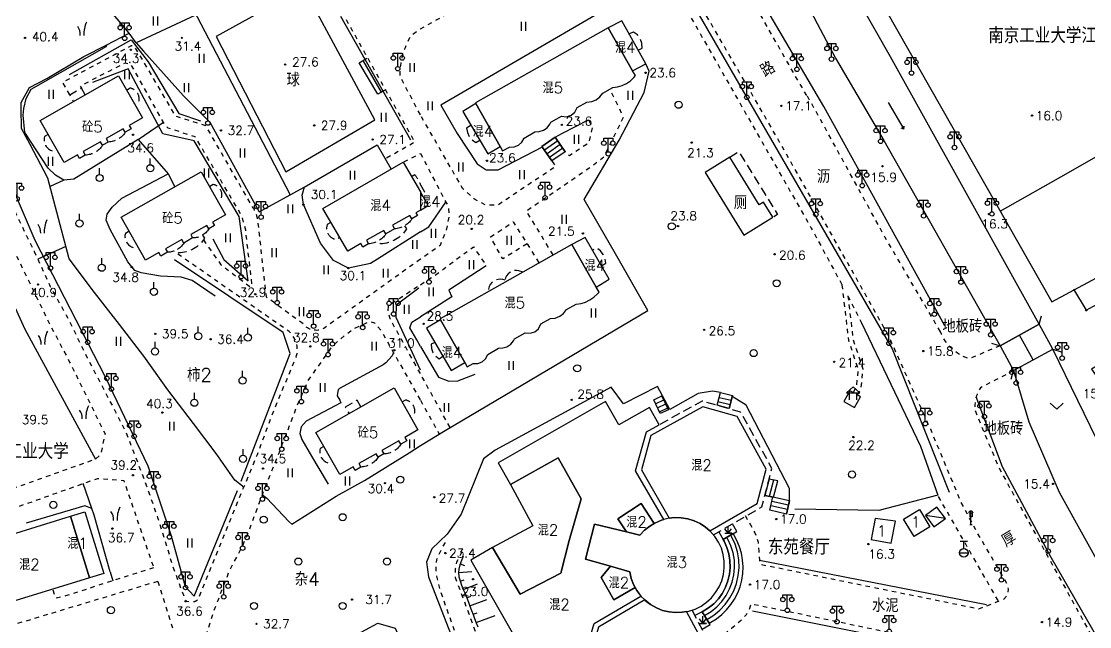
# Model space of a CAD drawing. Extents: x 115374 to 116875, y 149866 to 152432.
# Drawn here: x 115910 to 116151, y 150640 to 150776.5 of the extents above; entities that cross this region are included whole.
import ezdxf
from ezdxf.enums import TextEntityAlignment as Align

# ---------------------------------------------------------------- set-up
doc = ezdxf.new("R2010")
doc.units = 0
doc.header["$MEASUREMENT"] = 0
doc.header["$PDMODE"] = 32
doc.header["$PDSIZE"] = 0.3
doc.linetypes.add('X5', pattern=[3, 2, -1])
doc.linetypes.add('X6', pattern=[2, 1, -1])
doc.layers.get('0').update_dxf_attribs({"linetype": 'CONTINUOUS'})
for name, color, linetype in [('BOUND', 7, 'CONTINUOUS'), ('DLDW', 14, 'CONTINUOUS'), ('DLSS', 5, 'CONTINUOUS'), ('DMTZ', 5, 'CONTINUOUS'), ('GCD', 1, 'CONTINUOUS'), ('GXYZ', 2, 'CONTINUOUS'), ('JMD', 6, 'CONTINUOUS'), ('SXSS', 5, 'CONTINUOUS'), ('YZH', 2, 'CONTINUOUS'), ('ZBTZ', 5, 'CONTINUOUS')]:
    doc.layers.add(name, color=color, linetype=linetype)
doc.styles.add('HZ', font='rs.shx', dxfattribs={"bigfont": 'hztxt.shx'})
doc.linetypes.add('X19', pattern='A,4.5,[145,symbolx.shx,S=1,R=0,X=0,Y=1],4.5,-0.5,[146,symbolx.shx,S=1,R=0,X=0,Y=0],-0.5', length=10)
doc.linetypes.add('X20', pattern='A,4.5,[145,symbolx.shx,S=1,R=0,X=0,Y=0],4.5,-0.5,[146,symbolx.shx,S=1,R=0,X=0,Y=0],-0.5', length=10)
doc.linetypes.add('X35', pattern='A,2,[4,symbolt.shx,S=1,R=0,X=0,Y=0],2,[28,symbolt.shx,S=1,R=0,X=0,Y=0],1e-11', length=4)
doc.linetypes.add('X36', pattern='A,2,[4,symbolt.shx,S=1,R=180,X=0,Y=0],2,[28,symbolt.shx,S=1,R=180,X=0,Y=0],1e-11', length=4)
doc.linetypes.add('X4', pattern='A,0,-1e-09,[149,symbolx.shx,S=0.15,R=0,X=0,Y=0],-1.6', length=1.6)
doc.linetypes.add('X49', pattern='A,0,[5,symbolt.shx,S=1,R=0,X=0,Y=0],-10', length=10)

# ---------------------------------------------------------------- blocks, each defined once
blk = doc.blocks.new('GC121')
for p, q in [((-0.5, -0.64), (-0.5, 1.36)), ((-0.5, -0.64), (-0.5, 0.86)), ((0.5, -0.64), (0.5, 1.36))]:
    blk.add_line(p, q)
blk = doc.blocks.new('GC126')
for p, q in [((-1.5, 0.7), (0, -0.64)), ((0, -0.64), (1.5, 0.7))]:
    blk.add_line(p, q)
blk = doc.blocks.new('GC097')
for p, q in [((-1, 2.92), (-1, 3.52)), ((-1, 3.52), (1, 3.52)), ((0, 0.52), (0, 3.52)), ((1, 3.52), (1, 2.92))]:
    blk.add_line(p, q)
for centre in [(-1, 2.42), (1, 2.42), (0.01, 0)]:
    blk.add_circle(centre, 0.5)
blk = doc.blocks.new('GC802')
at = {"linetype": 'Continuous'}
for p, q in [((-0.25, 2.5), (0, 2.5)), ((-0.25, 2.5), (-0.25, 1.7)), ((0, 0), (0, 3)), ((0.25, 2.5), (0, 2.5)), ((0.25, 2.5), (0.25, 1.7)), ((-0.25, 1.7), (0, 1.7)), ((-0.25, 0), (0.25, 0)), ((0.25, 1.7), (0, 1.7))]:
    blk.add_line(p, q, dxfattribs=at)
blk.add_arc((0, 2.5), 0.5, 0, 180, dxfattribs=at)
blk = doc.blocks.new('GC100')
for p, q in [((0.01, 3), (-1.49, 1.6)), ((1.51, 1.6), (0.01, 3)), ((-1.49, 1.6), (1.51, 1.6)), ((-0.79, 0), (-0.79, 1.6)), ((0.81, 0), (0.81, 1.6))]:
    blk.add_line(p, q)
blk = doc.blocks.new('GC122')
blk.add_circle((0, 0), 0.8)
blk = doc.blocks.new('GC124')
for p, q in [((0, -0.8), (-0.75, 0.2)), ((0, -0.8), (0, 0.8)), ((0, -0.8), (0.75, 0.2)), ((-0.8, -0.8), (0.75, -0.8)), ((0.8, -0.8), (0, -0.8))]:
    blk.add_line(p, q)
blk = doc.blocks.new('GC133')
for p, q in [((-0.81, 2.59), (0.79, 2.59)), ((-0.01, 0.99), (-0.01, 2.59)), ((-1.01, -0.01), (0.99, -0.01))]:
    blk.add_line(p, q)
blk.add_circle((-0.01, -0.01), 1)
blk = doc.blocks.new('GC125')
blk.add_line((0, 0), (0, 1.4))
blk.add_circle((0, -0.8), 0.8)
blk = doc.blocks.new('GC128')
for centre, radius, start, end in [((-3.34, -0.85), 2.93, 355.8448, 37.5537), ((6.44, -0.72), 6.06, 154.0692, 183.3109)]:
    blk.add_arc(centre, radius, start, end)

msp = doc.modelspace()

# ---------------------------------------------------------------- linework, layer by layer
at = {"layer": 'BOUND', "linetype": 'Continuous', "flags": 128}
for points in [[(116030.43, 150750.32), (116032.68, 150747.04), (116029.69, 150744.98), (116027.43, 150748.27)], [(116067.68, 150692.82), (116070.43, 150692.12), (116069.65, 150689.17), (116066.94, 150689.91)], [(116054.5, 150692.01), (116055.98, 150688.9), (116054.13, 150688.02), (116052.65, 150691.13)], [(116077.7, 150669.55), (116079.67, 150669.21), (116080.67, 150672.85), (116078.66, 150673.22)], [(116079.51, 150669.24), (116083.28, 150668.41), (116082.61, 150665.39), (116078.84, 150666.23)], [(116065.15, 150640.81), (116066.77, 150641.8), (116067.98, 150642.73), (116069.07, 150643.79), (116070.05, 150644.96), (116070.89, 150646.23), (116071.59, 150647.59), (116072.13, 150649.01), (116072.52, 150650.48), (116072.75, 150651.99), (116072.81, 150653.51), (116072.7, 150655.04), (116072.43, 150656.54), (116072, 150658), (116071.4, 150659.4), (116070.54, 150660.97), (116068.31, 150659.66), (116068.5, 150659.27), (116069.14, 150657.87), (116069.58, 150656.4), (116069.83, 150654.89), (116069.89, 150653.36), (116069.74, 150651.83), (116069.39, 150650.34), (116068.85, 150648.9), (116068.13, 150647.55), (116067.24, 150646.3), (116066.19, 150645.18), (116065, 150644.21), (116063.6, 150643.33)]]:
    msp.add_lwpolyline(points, close=True, dxfattribs=at)
at = {"layer": 'BOUND', "linetype": 'Continuous', "elevation": 15.81, "flags": 128}
msp.add_lwpolyline([(116133.83, 150697.72), (116142.64, 150702.55), (116139.58, 150708.16), (116130.77, 150703.34)], close=True, dxfattribs=at)
at = {"layer": 'DLDW', "linetype": 'Continuous'}
for p, q in [((115986.22, 150767.13), (115987.95, 150768.14)), ((115986.22, 150767.13), (115987.95, 150768.14)), ((115990.38, 150760.03), (115986.22, 150767.13)), ((115990.38, 150760.03), (115986.22, 150767.13)), ((115991.25, 150760.53), (115987.08, 150767.63)), ((115991.25, 150760.53), (115987.08, 150767.63)), ((115992.11, 150761.04), (115990.38, 150760.03)), ((115992.11, 150761.04), (115990.38, 150760.03))]:
    msp.add_line(p, q, dxfattribs=at)
at = {"layer": 'DLDW', "linetype": 'X4', "elevation": 7.24, "flags": 128}
msp.add_lwpolyline([(115973.71, 150784.02), (115953.95, 150773.05), (115969.69, 150742.57), (115989.7, 150754.28)], close=True, dxfattribs=at)
at = {"layer": 'DLDW', "linetype": 'Continuous', "flags": 128}
msp.add_lwpolyline([(116097.62, 150692.76), (116096.87, 150693.19), (116095.49, 150690.73), (116097.9, 150689.37), (116099.29, 150691.83), (116098.54, 150692.25)], dxfattribs=at)
at = {"layer": 'DLSS', "linetype": 'Continuous'}
for p, q in [((116139.58, 150708.16, 15.83), (116140.14, 150710.08, 15.83)), ((116130.77, 150703.34, 15.83), (116139.58, 150708.16, 15.83)), ((116138.24, 150700.13), (116135.18, 150705.75)), ((116128.86, 150703.9, 15.83), (116130.77, 150703.34, 15.83)), ((116133.83, 150697.72, 15.81), (116142.64, 150702.55, 16.22)), ((116142.64, 150702.55, 16.22), (116144.56, 150701.99, 16.22)), ((116133.27, 150695.8, 15.81), (116133.83, 150697.72, 15.81))]:
    msp.add_line(p, q, dxfattribs=at)
at = {"layer": 'DLSS', "linetype": 'X6', "flags": 128}
for points, elevation in [([(115844.36, 150905.89), (115846.66, 150903.19), (115850.21, 150892.67), (115852.84, 150884.98), (115863.17, 150858.44), (115868.85, 150842.8), (115871.68, 150835.12), (115874.31, 150824.7), (115878.06, 150805.92), (115882.82, 150790.34), (115898.06, 150748.64), (115905.49, 150730.55), (115916.3, 150708.39), (115920.88, 150699.66), (115928.88, 150683.47), (115927.87, 150678.84), (115926.57, 150677.69), (115906.46, 150670.54)], 38.06), ([(115996.29, 150744.78), (116000, 150746.66)], 29.69), ([(116000, 150697.04), (115993.18, 150709.4), (115992.76, 150711.15), (115992.87, 150712.46), (116000, 150717.09)], 30.67), ([(116095.09, 150717.09), (116096.57, 150704.54), (116098.73, 150698.05), (116098.32, 150694), (116097.62, 150692.76)], 16.07), ([(116096.45, 150714.58), (116097.6, 150704.77), (116099.8, 150698.16), (116099.34, 150693.67), (116098.54, 150692.25)], 16.07), ([(116006.7, 150684.89), (116000, 150697.04)], 30.67), ([(115907.69, 150666.5), (115927.24, 150673.43), (115933.09, 150672.98), (115939.84, 150653.27)], 39.07), ([(115939.84, 150653.27), (115919.98, 150646.94), (115917.76, 150646.42), (115917.12, 150648.49)], 37.34)]:
    msp.add_lwpolyline(points, dxfattribs=dict(at, elevation=elevation))
for points in [[(116073.29, 150665.04), (116073.72, 150664.25), (116074.48, 150662.93), (116074.99, 150662.06), (116075.47, 150661.18), (116075.95, 150659.98), (116076.17, 150659.02), (116076.29, 150658.02), (116076.36, 150657), (116076.4, 150656.05), (116076.47, 150655.05), (116076.6, 150654.09), (116126, 150644.03), (116131.64, 150646.2), (116132.36, 150647.02), (116132.57, 150647.53), (116132.67, 150648.45), (116132.53, 150649.35), (116125.63, 150661.18), (116121.91, 150668.21), (116115.12, 150684.49), (116105.55, 150705.72), (116081.05, 150749.26), (116049.95, 150802.98), (116034.89, 150794.78), (116029.37, 150804.82), (116037.59, 150809.55), (116044.43, 150813.16), (116017.6, 150859.55), (116000, 150891.34)], [(116087.21, 150759.74), (116085.3, 150762.89), (116061.24, 150805.12), (116061.37, 150806.54), (116061.85, 150808.13), (116063.6, 150810.2), (116067.81, 150813.15)], [(115955.07, 150801.44), (115965.92, 150807.78), (115998.75, 150749.22), (115992.06, 150745.45)], [(116047.23, 150801.5), (116088.18, 150729.86), (116095.09, 150717.09)], [(116000, 150774.76), (116007.3, 150778.86)], [(115951.06, 150727.18), (115955.03, 150721.59), (115961.6, 150716.62), (115962.04, 150717), (115960.61, 150729.35), (115959.84, 150732.39), (115949.24, 150750.4), (115943.13, 150752.4), (115942.53, 150752.87), (115934.78, 150766.72), (115933.42, 150767.07), (115929.87, 150765.24), (115923.29, 150761.88), (115923.58, 150761.36)], [(116029.98, 150723.79), (116023.9, 150733.71), (116038.6, 150743.77), (116041.45, 150745.95), (116045.85, 150754.88), (116042.75, 150761.18)], [(116117.32, 150706.48), (116104.88, 150727.71), (116088.96, 150756.69), (116087.21, 150759.74)], [(116029.69, 150744.98), (116030.5, 150743.71), (116017.55, 150735.07), (116014.84, 150735.01), (116012.2, 150736.38), (116009.6, 150738.72), (116000, 150755.37)], [(116037.95, 150754.27), (116038.78, 150752.58), (116038, 150749.03), (116033.62, 150746.14), (116032.68, 150747.04)], [(116000, 150746.66), (116000.06, 150746.69), (116005.73, 150735.68), (116006.27, 150734.9), (116006.45, 150732.54), (116005.83, 150729.34), (116004.46, 150725.91), (116000, 150722.83)], [(116015.85, 150727.86), (116020.95, 150731.26), (116026.78, 150721.98)], [(116024.08, 150726.28), (116018.6, 150722.9), (116015.85, 150727.85)], [(116000, 150717.09), (116003.26, 150719.18), (116011.96, 150725.62), (116014.88, 150721.36)], [(116096.45, 150714.58), (116099.45, 150708.68)], [(115989.24, 150591.74), (115983.38, 150599.22), (115980.69, 150601.76), (115976.02, 150605.39), (115971.78, 150607.45), (115965.72, 150610.37), (115961.53, 150612.82), (115959.53, 150614.25), (115955.87, 150618.07), (115954.29, 150621.6), (115953.17, 150624.68), (115950.88, 150633.88), (115951.16, 150636.19), (115953.45, 150643.59), (115956.87, 150652.43), (115959.91, 150658.21), (115960.95, 150660.54), (115964.73, 150670.73), (115968.37, 150679.78), (115972.56, 150690.68), (115974.16, 150694.25), (115974.63, 150695.37), (115980.4, 150703.52), (115984.62, 150706.99), (115988.6, 150708.85), (115989.67, 150708.48), (115991.16, 150706.77), (116000, 150691.03)], [(116000, 150691.03), (116004.26, 150683.43)], [(116125.14, 150688.71), (116127.88, 150682.04), (116130.64, 150675.56), (116175, 150595.18), (116175.93, 150594.66), (116177.29, 150594.37), (116178.96, 150595.01), (116240.61, 150628.76), (116245.03, 150630.99), (116252.2, 150635.14), (116251.01, 150637.29)], [(116130.32, 150645.88), (116116.73, 150669.61)], [(116000, 150586.78), (116006.57, 150591.44), (116022.63, 150601.59), (116024.87, 150603.99), (116025.35, 150605.73), (116009.84, 150633.05), (116004.56, 150648.04), (116003.7, 150651.36), (116003.54, 150652.76), (116003.73, 150655.17), (116004.6, 150657.06), (116006.06, 150659.76)], [(116009.39, 150656.86), (116008.16, 150654.56), (116007.87, 150653.05), (116007.88, 150651.08), (116013.74, 150635.34), (116018.68, 150625.79), (116028.99, 150608.07), (116030.89, 150605.33), (116031.63, 150604.83)], [(115940.76, 150650.2), (115902.87, 150638.81), (115897.58, 150637.28), (115891.09, 150635.09), (115898.08, 150615.71)], [(116065.41, 150635.94), (116068.62, 150638.42), (116070.18, 150639.65), (116071.38, 150640.63), (116072.9, 150642), (116073.56, 150642.77), (116074.1, 150643.61), (116074.64, 150645.17), (116130.86, 150633.55), (116137.89, 150632.72), (116140.06, 150632.65), (116141.05, 150632.51), (116141.47, 150632.3), (116141.95, 150631.87), (116160.6, 150599.19), (116160.79, 150598.07), (116159.76, 150594.82), (116154.76, 150589.35), (116148.47, 150584.32), (116142.52, 150579.82), (116135.45, 150575.46), (116129.2, 150573.09), (116118.74, 150568.59), (116109.8, 150565.43), (116079.27, 150553.45), (116061.13, 150545.86), (116052.24, 150541.95), (116040.32, 150535.83), (116028.25, 150528.58), (116024.53, 150526.56), (116021.36, 150525.07), (116016.36, 150525.35), (116014.02, 150526.36), (116012.24, 150527.28), (116011.36, 150528.63), (116010.32, 150532.59)]]:
    msp.add_lwpolyline(points, dxfattribs=at)
for points, elevation in [([(116000, 150755.37), (115995.41, 150764.07, -0.12837), (115997.91, 150773.3), (116000, 150774.76)], 27.41), ([(116000, 150722.83), (115978.2, 150707.21, -0.359946), (115973.54, 150708.25), (115965.3, 150714.29), (115963.32, 150731.89, 0.099099), (115961.92, 150734.99), (115951.62, 150752.93), (115944.86, 150755.03), (115935.57, 150770.8, 0.329671), (115934.65, 150770.85), (115919.27, 150762.68), (115920.9, 150759.83)], 29.69), ([(116130.77, 150703.34), (116123.78, 150700.37, -0.223781), (116117.32, 150706.48)], 15.83), ([(116133.83, 150697.72), (116126.37, 150693.87, 0.183066), (116125.14, 150688.71)], 15.81), ([(115940.76, 150650.2), (115946.4, 150632.4), (115949.81, 150620.24, 0.149525), (115958.81, 150609.54, 0.033261), (115974.45, 150600.83, -0.033307), (115976.76, 150599, -0.040235), (115982.52, 150593.18), (115991.06, 150580.62)], 37.1)]:
    msp.add_lwpolyline(points, format="xyb", dxfattribs=dict(at, elevation=elevation))
msp.add_lwpolyline([(115900.37, 150754.13), (115902.41, 150749.01), (115905.93, 150739.86), (115908.94, 150732.7), (115912.91, 150724.58), (115916.41, 150716.85), (115920.14, 150710.21), (115924.87, 150700.61), (115933.57, 150683.9), (115937.74, 150673.04), (115940.74, 150664.63), (115944.14, 150653.64), (115947.07, 150645.72), (115947.07, 150645.72), (115948.88, 150645.67, 0.309478), (115949.94, 150646.4), (115955.33, 150659.49), (115959.09, 150668.8), (115963.25, 150678.82), (115967.2, 150689.35), (115971.82, 150700.33, 0.323376), (115970.39, 150706.53), (115944.4, 150724.64)], format="xyb", dxfattribs=at)
at = {"layer": 'DMTZ', "linetype": 'X35', "flags": 128}
for points, elevation in [([(116139.58, 150708.16), (116106.08, 150768.47), (116084.85, 150805.75), (116078.28, 150818.33)], 12.25), ([(115993.94, 150701.82), (115993.68, 150701.05), (115992.18, 150699.49), (115991.6, 150699.06), (115981.77, 150693.68), (115981.48, 150693.4), (115981.28, 150692.66), (115981.27, 150692.05), (115981.81, 150691.05), (115982.09, 150690.44), (115974.25, 150686.32), (115973.13, 150685.04), (115972.8, 150683.57), (115973.27, 150682.19), (115975.43, 150678.41), (115977.12, 150675.63), (115979.23, 150672.1)], 31), ([(116153.93, 150679.45), (116142.64, 150702.55)], 12.25), ([(116133.83, 150697.72), (116137.28, 150686.2), (116144.13, 150670.33), (116161.21, 150639.47)], 12.25), ([(115930.03, 150652.33), (115926.45, 150665.15), (115925.9, 150666.67), (115924.33, 150667.24), (115911.07, 150663.34)], 35.25)]:
    msp.add_lwpolyline(points, dxfattribs=dict(at, elevation=elevation))
at = {"layer": 'DMTZ', "linetype": 'X35', "elevation": 12.25, "flags": 128}
msp.add_lwpolyline([(116069.57, 150813.66), (116072.74, 150808.24, -0.651743), (116076.04, 150800.78), (116085.53, 150785.93), (116084.66, 150785.29), (116093.62, 150768.17), (116104.57, 150749.63), (116130.77, 150703.34)], format="xyb", dxfattribs=at)
at = {"layer": 'DMTZ', "linetype": 'X36', "flags": 128}
for points, elevation in [([(115970.65, 150737.39), (115944.47, 150787.54), (115944.71, 150789.69), (115945.47, 150791.71), (115946.89, 150793.22), (115952.6, 150796.08), (115953.16, 150797.11), (115952.32, 150799.03)], 29.25), ([(115936.34, 150749.81), (115921.85, 150740.9), (115919.58, 150740.67), (115917.73, 150741.76), (115916.01, 150743.38), (115910.75, 150751.44), (115910.41, 150755.28), (115910.53, 150756.83), (115911.07, 150759.08), (115912.18, 150761.18), (115929.28, 150770.83)], 35.26), ([(115953.68, 150714.54), (115948.51, 150718.02), (115946.04, 150718.79), (115941.37, 150719.01), (115937.01, 150719.76), (115935.56, 150720.29), (115934.01, 150722.26), (115930.04, 150729.54), (115929.1, 150731.65), (115929.37, 150732.99), (115930.48, 150734.55), (115932.64, 150736.58), (115943.12, 150742.12)], 33.43), ([(116000, 150729), (115990.32, 150722.86), (115988.76, 150721.86), (115983.77, 150720.83), (115980.42, 150722.54), (115977.48, 150726.47), (115973.62, 150735.15), (115973.33, 150737.24), (115973.86, 150739.16)], 27.91), ([(116000, 150703.19), (115999.21, 150704.64), (115997.65, 150707.4), (115998.08, 150708.65), (116000, 150709.82)], 29.54)]:
    msp.add_lwpolyline(points, dxfattribs=dict(at, elevation=elevation))
at = {"layer": 'DMTZ', "linetype": 'X35', "flags": 128}
for points in [[(116030.43, 150750.32), (116032.08, 150751.25), (116037.95, 150754.27)], [(116008.29, 150751.16), (116012.78, 150744.36), (116014.83, 150742.98), (116017.55, 150742.98), (116027.52, 150748.15)], [(116000, 150729), (116001.91, 150730.13), (116005.73, 150735.68)], [(116014.88, 150721.36), (116006.4, 150715.86), (116007.12, 150714.32), (116000, 150709.82)], [(116099.45, 150708.68), (116112.8, 150680.72), (116116.73, 150669.61), (116103.43, 150666.15), (116084.45, 150666.52)], [(116000, 150703.19), (116004.07, 150696.24), (116006.46, 150695.37), (116008.49, 150695.45), (116012.34, 150696.9)], [(116053.5, 150694.16), (116045.79, 150690.2), (116043.01, 150693.96), (116016.89, 150679.78), (116014.23, 150677.81), (116009.19, 150665.35), (116006.06, 150660.87), (116002.58, 150657.54), (116001.37, 150654.51), (116001.86, 150651.26), (116007.86, 150635.75)], [(116067.67, 150692.78), (116065.89, 150693.1), (116062.64, 150692.6), (116056.26, 150688.93), (116053.5, 150694.16)], [(116083.29, 150667.79), (116083.27, 150671.17), (116073.5, 150689.94), (116070.37, 150691.9)]]:
    msp.add_lwpolyline(points, dxfattribs=at)
at = {"layer": 'DMTZ', "linetype": 'Continuous', "flags": 128}
for points in [[(116009.68, 150655.83), (116009.26, 150654.88), (116008.91, 150653.92), (116008.69, 150652.95), (116008.64, 150652.23), (116008.71, 150651.27), (116008.95, 150650.3), (116009.3, 150649.34), (116009.69, 150648.4), (116010.08, 150647.44), (116010.46, 150646.49), (116010.83, 150645.55), (116011.19, 150644.61), (116011.55, 150643.68), (116011.9, 150642.74), (116012.25, 150641.81), (116012.59, 150640.88), (116012.94, 150639.95)], [(116009, 150654.16), (116009.94, 150653.82)], [(116008.64, 150652.2), (116011.64, 150652.41)], [(116008.98, 150650.24), (116009.91, 150650.58)], [(116009.7, 150648.38), (116012.87, 150649.68)], [(116010.45, 150646.52), (116011.38, 150646.89)], [(116011.17, 150644.66), (116015.01, 150646.13)], [(116011.88, 150642.79), (116012.82, 150643.14)], [(116012.58, 150640.91), (116016.9, 150642.52)]]:
    msp.add_lwpolyline(points, dxfattribs=at)
at = {"layer": 'GCD'}
for p in [(115910.85, 150772.71, 40.37), (115934.7, 150770.06, 34.27), (115969.51, 150766.72, 27.63), (115935.21, 150750.91, 34.61), (115962.77, 150714.93, 32.94), (115975.18, 150703.19, 32.81), (115941.83, 150688.27, 40.3), (115992.05, 150672.35, 30.41), (115984.6, 150646.11, 31.68)]:
    msp.add_point(p, dxfattribs=at)
at = {"layer": 'GCD', "linetype": 'Continuous'}
for p in [(115946.2, 150772.74, 31.4), (116050.81, 150764.87, 23.6), (116081.45, 150757.41, 17.1), (116137.98, 150755.2, 16), (115976.06, 150753.01, 27.9), (116031.92, 150753.12, 23.6), (115955.03, 150751.87, 32.7), (115989.24, 150749.83, 27.09), (116061.22, 150749.14, 21.3), (116015.01, 150745.03, 23.6), (116104.25, 150743.79, 15.9), (115973.62, 150735.15, 30.07), (116128.29, 150733.02, 16.28), (116011.58, 150729.65, 20.2), (116036.68, 150728.66, 21.5), (116058.15, 150730.32, 23.8), (116079.9, 150723.94, 20.6), (115934.91, 150721.08, 34.76), (115983.77, 150720.83, 30.07), (115913.74, 150717.14, 40.9), (116150.2, 150711.32, 15.81), (116000.73, 150708.27, 28.5), (116064.02, 150706.9, 26.5), (115940.2, 150706.02, 39.5), (115952.68, 150704.78, 36.4), (115994.11, 150702.31, 31), (116113.46, 150702.14, 15.8), (116093.34, 150699.73, 21.4), (116034.15, 150691.14, 25.8), (116097.7, 150682.74, 22.2), (115964.53, 150675.64, 34.46), (115935.16, 150674.12, 39.18), (116142.73, 150672.18, 15.37), (116003.14, 150669.17, 27.7), (116080.29, 150664.26, 17), (115930.55, 150662.1, 36.7), (116101.08, 150658.63, 16.3), (116005.64, 150656.58, 23.4), (116011.88, 150650.69, 23), (116074.37, 150649.48, 17), (115947.07, 150645.72, 36.57), (115963.04, 150640.64, 32.7), (116140.22, 150641.02, 14.9)]:
    msp.add_point(p, dxfattribs=at)
at = {"layer": 'JMD', "linetype": 'Continuous'}
msp.add_line((116118.43, 150664.39), (116113.95, 150665.06), dxfattribs=at)
at = {"layer": 'JMD', "linetype": 'Continuous', "flags": 128}
for points in [[(116050.87, 150766.91), (116045.44, 150776.59), (116042.4, 150774.98), (116047.87, 150765.27)], [(116042.4, 150774.98), (116012.45, 150758.11), (116012.54, 150757.94), (116018.03, 150748.21), (116018.53, 150747.27), (116020.1, 150748.13), (116021.14, 150748.15), (116022.12, 150748.53), (116022.9, 150749.21), (116023.41, 150750.13), (116025.86, 150751.58), (116026.78, 150751.64), (116027.75, 150751.92), (116028.59, 150752.48), (116029.24, 150753.25), (116029.47, 150753.71), (116031.84, 150755.05), (116032.97, 150754.97), (116034, 150755.31), (116034.88, 150755.95), (116035.39, 150757.06), (116037.58, 150758.27), (116038.65, 150758.39), (116039.65, 150758.78), (116040.5, 150759.42), (116041.16, 150760.27), (116043.39, 150761.55), (116044.45, 150761.69), (116045.49, 150762), (116046.47, 150762.46), (116047.37, 150763.08), (116048.16, 150763.82), (116048.51, 150764.23), (116047.87, 150765.27)], [(115914.27, 150754.09), (115931.9, 150764.15), (115937.3, 150754.7), (115934.3, 150752.98), (115934.75, 150752.2), (115933.45, 150751.46), (115933, 150752.24), (115929.14, 150750.04), (115929.59, 150749.25), (115928.28, 150748.51), (115927.84, 150749.29), (115923.97, 150747.09), (115924.42, 150746.31), (115923.12, 150745.56), (115922.67, 150746.34), (115919.68, 150744.63)], [(116018.03, 150748.21), (116012.54, 150757.94), (116009.62, 150756.15), (116015.24, 150746.59)], [(116069.79, 150745.83), (116064.26, 150742.42), (116072.96, 150728.26), (116079.52, 150732.29), (116077.43, 150735.7), (116076.41, 150735.07), (116069.79, 150745.83)], [(115978.02, 150734.26), (115996.15, 150744.7), (116000, 150738.02), (116000, 150733.93), (115998.98, 150733.33), (115999.36, 150732.67), (115998.06, 150731.92), (115997.61, 150732.7), (115993.75, 150730.48), (115994.2, 150729.7), (115992.19, 150728.54), (115991.74, 150729.32), (115987.88, 150727.1), (115988.33, 150726.32), (115987.03, 150725.57), (115986.58, 150726.35), (115983.61, 150724.64)], [(115956.03, 150732.86), (115953.13, 150731.21), (115953.58, 150730.43), (115952.27, 150729.69), (115951.83, 150730.47), (115948.2, 150728.41), (115948.64, 150727.62), (115946.62, 150726.47), (115946.17, 150727.25), (115942.54, 150725.19), (115942.98, 150724.41), (115941.45, 150723.53), (115941, 150724.32), (115938.02, 150722.62), (115932.52, 150732.28), (115950.54, 150742.52)], [(116001.75, 150734.93), (116000, 150738.02), (116000, 150733.93)], [(116034.19, 150726.18), (116004.47, 150709.36), (116004.57, 150709.18), (116010.01, 150699.56), (116010.56, 150698.58), (116011.89, 150699.32), (116012.94, 150699.35), (116013.91, 150699.72), (116014.7, 150700.41), (116015.2, 150701.33), (116017.65, 150702.78), (116018.57, 150702.83), (116019.54, 150703.12), (116020.38, 150703.67), (116021.03, 150704.45), (116021.26, 150704.9), (116023.63, 150706.25), (116024.76, 150706.16), (116025.8, 150706.5), (116026.67, 150707.15), (116027.19, 150708.26), (116029.38, 150709.47), (116030.44, 150709.58), (116031.44, 150709.98), (116032.29, 150710.62), (116032.95, 150711.47), (116035.18, 150712.74), (116036.25, 150712.89), (116037.29, 150713.19), (116038.26, 150713.66), (116039.16, 150714.27), (116039.95, 150715.01), (116040.3, 150715.43), (116039.66, 150716.5)], [(116042.63, 150718.35), (116037.17, 150727.76), (116034.19, 150726.18), (116039.66, 150716.5)], [(116010.01, 150699.56), (116004.57, 150709.18), (116001.38, 150707.31), (116006.97, 150697.78)], [(115976.44, 150683.76), (115994.07, 150693.83), (115999.47, 150684.37), (115996.48, 150682.66), (115996.92, 150681.88), (115995.62, 150681.14), (115995.17, 150681.92), (115991.31, 150679.71), (115991.76, 150678.93), (115990.45, 150678.19), (115990.01, 150678.97), (115986.15, 150676.76), (115986.59, 150675.98), (115985.29, 150675.24), (115984.84, 150676.02), (115981.85, 150674.31)], [(116058.83, 150664.56), (116060.31, 150664.32), (116061.74, 150663.88), (116063.1, 150663.24), (116064.35, 150662.42), (116065.3, 150661.59), (116075.99, 150667.78), (116078.03, 150675.53), (116071.44, 150687.36), (116063.72, 150689.56), (116052, 150683.1), (116049.85, 150675.32), (116056.15, 150664.45), (116057.33, 150664.59)], [(116036.28, 150668.83), (116031.06, 150678.07), (116020.33, 150672.06), (116025.39, 150662.71), (116016.3, 150657.81), (116022.49, 150647.36), (116031.71, 150652.09), (116033.59, 150659.46)], [(115921.11, 150664.9), (115924.34, 150665.9), (115928.61, 150652.02), (115925.38, 150651.03)], [(116052.74, 150663.28), (116049.79, 150667.75), (116044.58, 150664.31), (116046.52, 150661.37), (116049.54, 150660.63), (116050.56, 150661.73), (116051.73, 150662.67)], [(116111.39, 150660.33), (116109, 150664.21), (116112.6, 150666.39), (116114.96, 150662.47)], [(116113.95, 150665.06), (116115.84, 150662.49), (116118.43, 150664.39), (116116.53, 150666.97)], [(115904.28, 150659.72), (115921.11, 150664.9), (115925.38, 150651.03), (115908.55, 150645.85)], [(116050.56, 150661.73), (116049.54, 150660.63), (116046.52, 150661.37), (116039.32, 150663.14), (116037.24, 150655.23), (116042.9, 150653.6), (116047.26, 150652.35), (116047.58, 150650.88), (116048.1, 150649.47), (116048.46, 150648.81), (116048.81, 150648.15), (116049.74, 150646.9), (116050.61, 150646.02), (116050.75, 150645.87), (116051.93, 150644.96), (116053.24, 150644.22), (116054.63, 150643.66), (116056.09, 150643.31), (116057.58, 150643.17), (116059.08, 150643.23), (116060.06, 150643.41), (116060.55, 150643.51), (116061.97, 150643.98), (116063.31, 150644.65), (116064.55, 150645.5), (116065.65, 150646.51), (116066.61, 150647.67), (116067.39, 150648.95), (116067.98, 150650.33), (116068.38, 150651.77), (116068.57, 150653.26), (116068.55, 150654.76), (116068.33, 150656.24), (116067.9, 150657.68), (116067.27, 150659.04), (116066.46, 150660.3), (116065.3, 150661.59), (116064.35, 150662.42), (116063.1, 150663.24), (116061.74, 150663.88), (116060.31, 150664.32), (116058.83, 150664.56), (116057.33, 150664.59), (116056.15, 150664.45), (116055.84, 150664.41), (116054.92, 150664.17), (116054.39, 150664.02), (116052.74, 150663.28), (116051.73, 150662.67)], [(116101.66, 150659.64), (116106.22, 150658.84), (116107.18, 150663.77), (116102.62, 150664.38)], [(116047.58, 150650.88), (116047.26, 150652.35), (116042.9, 150653.6), (116040.78, 150651.09), (116043.68, 150646.07), (116048.46, 150648.81), (116048.1, 150649.47)], [(116057.58, 150643.17), (116056.09, 150643.31), (116054.63, 150643.66), (116053.24, 150644.22), (116051.93, 150644.96), (116050.61, 150646.02), (116040.22, 150639.92), (116037.99, 150632.43), (116044.5, 150619.96), (116052.38, 150618.09), (116063.56, 150624.45), (116066.11, 150632.08), (116060.06, 150643.41), (116059.08, 150643.23)], [(116000, 150611.42), (115999.87, 150611.34), (115995.95, 150612.01), (115994.23, 150614.98), (115991.37, 150613.32), (115985.6, 150623.95), (115981.18, 150624.87), (115978.04, 150630.49), (115979.26, 150634.76), (115990.4, 150640.81), (115994.29, 150639.64), (115995.51, 150636.97), (115998.58, 150638.71), (116000, 150638.32)]]:
    msp.add_lwpolyline(points, close=True, dxfattribs=at)
msp.add_lwpolyline([(116036.7, 150632.31), (116039.2, 150640.72), (116049.74, 150646.9), (116049.7, 150646.94), (116048.81, 150648.15), (116048.46, 150648.81), (116043.68, 150646.07), (116040.78, 150651.09), (116042.9, 150653.6), (116037.24, 150655.23), (116039.32, 150663.14), (116046.52, 150661.37), (116044.58, 150664.31), (116049.79, 150667.75), (116052.74, 150663.28), (116053.01, 150663.44), (116054.39, 150664.02), (116054.92, 150664.17), (116048.55, 150675.16), (116050.98, 150683.9), (116053.9, 150685.52), (116051.69, 150689.41), (116044.78, 150685.49), (116041.79, 150690.75), (116017.54, 150676.97), (116020.33, 150672.06), (116031.06, 150678.07), (116036.28, 150668.83), (116033.59, 150659.46), (116031.71, 150652.09), (116022.49, 150647.36), (116016.3, 150657.81), (116011.4, 150655), (116025.26, 150630.82)], dxfattribs=at)
at = {"layer": 'SXSS', "linetype": 'Continuous'}
for p, q in [((116105.51, 150758.2), (116109.08, 150752.18)), ((116109.08, 150752.18), (116108.48, 150752.4)), ((116109.08, 150752.18), (116109.17, 150752.81))]:
    msp.add_line(p, q, dxfattribs=at)
at = {"layer": 'YZH', "linetype": 'Continuous'}
for p, q in [((116030.99, 150749.49), (116028, 150747.44)), ((116031.56, 150748.67), (116028.57, 150746.62)), ((116032.12, 150747.85), (116029.13, 150745.79))]:
    msp.add_line(p, q, dxfattribs=at)
at = {"layer": 'YZH', "linetype": 'X20', "flags": 128}
for points in [[(115953.67, 150779.86), (115935.91, 150771.59), (115934.34, 150773.78), (115920.76, 150790.06), (115919.97, 150790.25), (115918.24, 150791.36), (115913, 150799.15), (115911.25, 150802.73), (115909.77, 150805.79), (115919.87, 150810.78), (115920.15, 150812.36), (115916.41, 150819.9), (115915.36, 150819.6), (115905.51, 150814.53), (115904.93, 150815.72), (115900.59, 150821.22), (115895.42, 150831.44), (115889.47, 150841.71), (115888.29, 150844.85), (115887.97, 150848.02), (115889.48, 150858.98), (115890.13, 150863.71), (115890.98, 150869.86), (115891.19, 150874.07), (115889.45, 150876.99), (115886.89, 150883.04), (115882.87, 150889.28), (115878.32, 150898.96), (115870.08, 150911.39), (115869.83, 150911.67)], [(115935.91, 150771.59), (115937.55, 150769.74), (115946.54, 150759.64), (115952.52, 150753.71), (115963.63, 150733.52), (115973.78, 150739.11), (115990.25, 150748.59), (115993.4, 150743.11)]]:
    msp.add_lwpolyline(points, dxfattribs=at)
at = {"layer": 'YZH', "linetype": 'X19', "flags": 128}
for points in [[(116142.43, 150713.24), (116199.96, 150744.13), (116179.2, 150787.86), (116143.84, 150852.15)], [(116082.61, 150818.47), (116142.43, 150713.24)], [(116043.46, 150780.16), (116004.6, 150757.56), (116008.29, 150751.16)], [(116000, 150680.85), (116005.61, 150684.24), (116051.28, 150711.31), (116043.99, 150724.02), (116036.99, 150736.32), (116044.87, 150749.7), (116050.46, 150760.45), (116051.61, 150765.21), (116050.87, 150766.91)], [(116130.82, 150733.65), (116146.23, 150742.38), (116189.11, 150766.99)], [(116147.33, 150716.07), (116150.2, 150711.32), (116188.26, 150732.06), (116193.53, 150723.39), (116151.39, 150698.06), (116154.27, 150693.98), (116177.56, 150710.65), (116202.81, 150724.83), (116194.27, 150741.08)]]:
    msp.add_lwpolyline(points, dxfattribs=at)
at = {"layer": 'YZH', "linetype": 'X5', "flags": 128}
for points in [[(116048.08, 150774.02), (116047.11, 150773.62)], [(116050.07, 150770.45), (116049.99, 150771.53), (116049.61, 150772.53), (116048.95, 150773.39), (116048.08, 150774.02)], [(116049.15, 150769.98), (116050.07, 150770.45)], [(116011.43, 150753.02), (116010.41, 150752.36)], [(116010.41, 150752.36), (116010.6, 150751.37), (116011.04, 150750.47), (116011.7, 150749.72), (116012.53, 150749.16)], [(116012.53, 150749.17), (116013.42, 150749.65)], [(116040.88, 150721.35), (116041.83, 150721.94), (116041.68, 150722.97), (116041.26, 150723.92), (116040.62, 150724.74), (116039.79, 150725.37), (116038.85, 150724.87)], [(116023.17, 150719.94), (116022.23, 150720.25), (116021.7, 150720.31), (116021.17, 150720.26), (116020.67, 150720.1), (116020.2, 150719.85), (116019.8, 150719.51), (116019.47, 150719.09), (116019.24, 150718.61), (116019.11, 150718.1)], [(116019.11, 150718.1), (116018.6, 150718.27), (116018.06, 150718.34), (116017.52, 150718.3), (116017, 150718.15), (116016.52, 150717.9), (116016.1, 150717.55), (116015.76, 150717.13), (116015.51, 150716.65), (116015.37, 150716.12), (116015.33, 150715.58)], [(116003.3, 150704.07), (116002.42, 150703.65)], [(116002.42, 150703.65), (116002.5, 150702.68), (116002.85, 150701.77), (116003.44, 150700.99), (116004.22, 150700.41)], [(116004.22, 150700.41), (116005.08, 150701)], [(116066.12, 150660.69), (116077.02, 150666.99), (116079.31, 150675.69), (116072.25, 150688.38), (116063.57, 150690.85), (116053.9, 150685.52)], [(116061.29, 150643.65), (116067.41, 150632.19), (116064.55, 150623.64), (116052.56, 150616.82), (116043.69, 150618.92), (116038.23, 150629.07)]]:
    msp.add_lwpolyline(points, dxfattribs=at)
at = {"layer": 'YZH', "linetype": 'X20', "elevation": 29.03, "flags": 128}
msp.add_lwpolyline([(115959.87, 150671.7), (115958.12, 150673.06), (115953.93, 150679), (115948.8, 150685.82), (115943.06, 150693.39), (115937.65, 150701.01), (115932.14, 150708.14), (115926.51, 150715.32), (115920.76, 150722.95), (115915.99, 150741.12), (115911.97, 150748.69), (115910.01, 150752.3), (115909.93, 150756.78), (115909.95, 150758.2), (115911.83, 150761.56), (115915.78, 150763.6), (115924.11, 150768.56), (115929.1, 150771.11), (115934.34, 150773.78)], dxfattribs=at)
at = {"layer": 'YZH', "linetype": 'X5', "flags": 128}
for points, elevation in [([(115924.43, 150759.89), (115923.58, 150761.36), (115920.9, 150759.83), (115921.74, 150758.35)], 49.68), ([(116069.79, 150745.83), (116071.84, 150747.08), (116080.54, 150732.92), (116079.52, 150732.29)], 16.9), ([(116000, 150739.64), (116000.92, 150738.06), (116000.22, 150737.63)], 29.69), ([(115986.6, 150689.56), (115985.76, 150691.04), (115983.07, 150689.51), (115983.91, 150688.03)], 44.6)]:
    msp.add_lwpolyline(points, dxfattribs=dict(at, elevation=elevation))
for points, elevation in [([(115933.71, 150760.98), (115934.55, 150761.47, -0.428736), (115936.42, 150758.25), (115935.58, 150757.76)], 49.68), ([(115916.06, 150750.96), (115915.22, 150750.48, 0.409024), (115917.06, 150747.25), (115917.91, 150747.73)], 49.68), ([(115933.45, 150751.46, -0.255641), (115929.59, 150749.25)], 49.68), ([(115928.28, 150748.51, -0.255641), (115924.42, 150746.31)], 49.68), ([(115998, 150741.49), (115998.72, 150741.95, -0.055685), (116000, 150739.64)], 29.69), ([(115952.41, 150739.23), (115953.29, 150739.73, -0.449154), (115955.04, 150736.64), (115954.16, 150736.14)], 32.8), ([(115979.83, 150731.15), (115978.99, 150730.66, 0.444709), (115980.95, 150727.28), (115981.79, 150727.77)], 29.69), ([(115998.06, 150731.92, -0.252076), (115994.2, 150729.7)], 29.69), ([(115934.3, 150729.15), (115933.46, 150728.67, 0.409024), (115935.3, 150725.44), (115936.14, 150725.92)], 32.59), ([(115950.89, 150728.26), (115951.34, 150727.59, -0.252957), (115945.45, 150724.25), (115945, 150724.91)], -9.1), ([(115952.27, 150729.69, -0.269294), (115948.64, 150727.62)], 32.59), ([(115992.19, 150728.54, -0.252076), (115988.33, 150726.32)], 29.69), ([(115996.45, 150730.35), (115996.9, 150729.69, -0.252957), (115991.03, 150726.31), (115990.58, 150726.97)], -12), ([(115946.62, 150726.47, -0.269294), (115942.98, 150724.41)], 32.59), ([(115995.88, 150690.66), (115996.72, 150691.14, -0.428736), (115998.59, 150687.92), (115997.75, 150687.44)], 44.6), ([(115978.23, 150680.64), (115977.39, 150680.16, 0.409024), (115979.24, 150676.92), (115980.08, 150677.41)], 44.6), ([(115995.62, 150681.14, -0.255641), (115991.76, 150678.93)], 44.6), ([(115990.45, 150678.19, -0.255641), (115986.59, 150675.98)], 44.6)]:
    msp.add_lwpolyline(points, format="xyb", dxfattribs=dict(at, elevation=elevation))
at = {"layer": 'YZH', "linetype": 'Continuous', "flags": 128}
for points in [[(116032.68, 150747.04), (116030.43, 150750.32), (116027.43, 150748.27), (116029.69, 150744.98)], [(116066.94, 150689.91), (116067.68, 150692.82)], [(116069.65, 150689.17), (116070.43, 150692.12)], [(116052.65, 150691.13), (116054.5, 150692.01)], [(116054.13, 150688.02), (116052.65, 150691.13)], [(116055.98, 150688.9), (116054.5, 150692.01)], [(116069.87, 150690.01), (116067.13, 150690.66)], [(116070.13, 150690.97), (116067.4, 150691.62)], [(116080.67, 150672.85), (116078.66, 150673.22)], [(116079.65, 150673.04), (116078.68, 150669.37)], [(116079.66, 150669.18), (116080.67, 150672.85)], [(116079.66, 150669.18), (116077.7, 150669.55)], [(116078.84, 150666.23), (116079.51, 150669.24)], [(116079.51, 150669.24), (116083.28, 150668.41)], [(116082.61, 150665.39), (116083.28, 150668.41)]]:
    msp.add_lwpolyline(points, dxfattribs=at)
at = {"layer": 'YZH', "linetype": 'ByBlock', "flags": 128}
for points in [[(116053.08, 150690.23), (116054.93, 150691.11)], [(116053.51, 150689.33), (116055.36, 150690.2)], [(116053.94, 150688.42), (116055.79, 150689.3)], [(116079.29, 150668.27), (116083.06, 150667.43)], [(116079.07, 150667.29), (116082.84, 150666.45)], [(116065.15, 150640.81), (116066.77, 150641.8), (116067.98, 150642.73), (116069.07, 150643.79), (116070.05, 150644.96), (116070.89, 150646.23), (116071.59, 150647.59), (116072.13, 150649.01), (116072.52, 150650.48), (116072.75, 150651.99), (116072.81, 150653.51), (116072.7, 150655.04), (116072.43, 150656.54), (116072, 150658), (116071.4, 150659.4), (116070.54, 150660.97)], [(116063.6, 150643.33), (116065, 150644.21), (116066.19, 150645.18), (116067.24, 150646.3), (116068.13, 150647.55), (116068.85, 150648.9), (116069.39, 150650.34), (116069.74, 150651.83), (116069.89, 150653.36), (116069.83, 150654.89), (116069.58, 150656.4), (116069.14, 150657.87), (116068.5, 150659.27), (116068.31, 150659.66)], [(116064.13, 150642.49), (116065.59, 150643.39), (116066.87, 150644.45), (116068.01, 150645.66), (116068.98, 150647.02), (116069.76, 150648.49), (116070.35, 150650.05), (116070.72, 150651.67), (116070.89, 150653.33), (116070.83, 150654.99), (116070.56, 150656.63), (116070.07, 150658.22), (116069.39, 150659.72), (116069.15, 150660.15)], [(116064.65, 150641.63), (116066.17, 150642.58), (116067.56, 150643.72), (116068.79, 150645.03), (116069.83, 150646.49), (116070.68, 150648.07), (116071.31, 150649.76), (116071.71, 150651.51), (116071.89, 150653.29), (116071.83, 150655.09), (116071.53, 150656.86), (116071.01, 150658.58), (116070.29, 150660.17), (116070.01, 150660.66)]]:
    msp.add_lwpolyline(points, dxfattribs=at)
at = {"layer": 'YZH', "linetype": 'X19', "elevation": 29.03, "flags": 128}
msp.add_lwpolyline([(115964.36, 150669.71), (115965.34, 150668.99), (115970.36, 150663.69), (115971.01, 150663.1), (115981.03, 150669.4), (115987.41, 150672.94), (115997.51, 150679.19), (116000, 150680.85)], dxfattribs=at)
at = {"layer": 'ZBTZ', "linetype": 'X49', "flags": 128}
for points in [[(116118.31, 150707.8), (116091.01, 150757.29), (116062.01, 150806.73)], [(116048.74, 150802.32), (116106.41, 150702.66), (116119.27, 150670.32)], [(115997.82, 150749.71), (115982.1, 150777.59)], [(115920.88, 150764.51), (115934.78, 150772.26), (115938.63, 150767.3), (115945.55, 150755.66), (115950.39, 150754.02)], [(115953.16, 150727.41), (115955.67, 150722.78), (115961.19, 150717.98), (115959.12, 150732.5), (115948.95, 150749.53), (115941.92, 150751.13), (115934.12, 150765.76), (115926.06, 150762.69)], [(115901.54, 150753.9), (115913.07, 150727.13), (115928.87, 150696.3), (115938.54, 150676.22), (115943.77, 150660.46), (115946.97, 150649.04), (115948.99, 150646.91), (115958.73, 150670.68)], [(115959.57, 150672.77), (115970.67, 150701.61), (115969.04, 150706.29), (115944.52, 150722.68)], [(115999.67, 150716.33), (115994.56, 150712.46), (115994.46, 150709.78), (115999.94, 150697.92)], [(116177.3, 150594.81), (116142.3, 150655.56), (116131.35, 150676.05), (116125.39, 150691.81)], [(116127.74, 150644.92), (116076.48, 150654.93)], [(116074.93, 150643.55), (116136.65, 150631.28)]]:
    msp.add_lwpolyline(points, dxfattribs=at)
at = {"layer": 'ZBTZ', "linetype": 'X4', "flags": 128}
for points, elevation in [([(115929.28, 150770.83), (115929.1, 150771.11)], 35.26), ([(115879.44, 150766.93), (115886.71, 150767.13), (115896.72, 150737.85), (115910.81, 150707.07), (115926.69, 150677.79)], 37.54), ([(115936.34, 150749.81), (115942.06, 150753.71)], 35.26), ([(115920.05, 150725.67), (115913.7, 150722.84)], 29.03), ([(115925.9, 150666.67), (115923.92, 150672.25)], 35.25), ([(115959.87, 150671.7), (115960.2, 150671.47)], 29.03), ([(115930.03, 150652.33), (115930.66, 150650.35)], 35.25)]:
    msp.add_lwpolyline(points, dxfattribs=dict(at, elevation=elevation))
for points in [[(115936.34, 150749.81), (115943.12, 150742.12), (115944.62, 150739.16)], [(115919.58, 150740.67), (115916.48, 150739.26)]]:
    msp.add_lwpolyline(points, dxfattribs=at)
at = {"layer": 'ZBTZ', "flags": 128}
for points in [[(116067.3, 150661.37), (116068.31, 150659.66), (116071.41, 150661.48), (116070.42, 150663.17)], [(116065.4, 150640.4), (116063.57, 150643.37), (116061.92, 150642.48)], [(116065.4, 150640.4), (116063.58, 150639.37)]]:
    msp.add_lwpolyline(points, dxfattribs=at)

# ---------------------------------------------------------------- block references
at = {"layer": 'DLDW', "linetype": 'Continuous'}
for name, p in [('GC097', (115933.3, 150772.62)), ('GC097', (115994.9, 150765.78, 27.26)), ('GC097', (116092.73, 150767.93)), ('GC097', (116110.79, 150764.8, 0.21)), ('GC097', (115952.06, 150753.52, 32.69)), ('GC097', (116103.81, 150749.41)), ('GC097', (116120.49, 150748.02, 16.62)), ('GC097', (115909.03, 150736.46, 40.72)), ('GC097', (115964.07, 150732.31)), ('GC097', (116113.51, 150732.62, 16.41)), ('GC097', (116128.92, 150733.04, 16.28)), ('GC097', (115916.57, 150720.84, 40.77)), ('GC097', (115959.58, 150718.88, 32.63)), ('GC097', (116121.94, 150717.65, 16.07)), ('GC097', (115967.7, 150713.05, 32.56)), ('GC097', (115993.95, 150710.48)), ('GC097', (115975.92, 150707.73, 32.47)), ('GC097', (115986.98, 150707.43, 31.63)), ('GC097', (116128.65, 150705.79, 15.91)), ('GC097', (115924.96, 150704.09, 40.75)), ('GC097', (115979.17, 150701.32, 32.5)), ('GC097', (116144.77, 150700.54, 16.54)), ('GC097', (115930.3, 150693.57, 40.59)), ('GC097', (116134.4, 150694.93, 15.78)), ('GC097', (115973.16, 150690.73, 33.18)), ('GC100', (116097.63, 150691.1, 16.07)), ('GC097', (115935.44, 150682.91, 39.72)), ('GC097', (115968.73, 150680, 34.02)), ('GC097', (115939.86, 150671.49, 38.83)), ('GC097', (115964.37, 150668.75, 34.76)), ('GC802', (116124.19, 150663.06, 16.07)), ('GC097', (115943.39, 150660.22, 37.83)), ('GC097', (115959.91, 150657.69, 35.41)), ('GC097', (115947.04, 150648.81, 36.81)), ('GC097', (115955.64, 150646.72, 35.79))]:
    msp.add_blockref(name, p, dxfattribs=at)
at = {"layer": 'DLDW'}
for p in [(116084.93, 150765.64), (116073.64, 150759.34), (116042.4, 150746.58), (116099.67, 150739.41), (116028.13, 150736.67), (116089.21, 150732.96), (116001.95, 150717.7), (116115.93, 150710.43, 16.07), (116105.69, 150703.86, 16.07), (116127.23, 150687.34), (116113.91, 150685.76), (116141.63, 150657.01), (116131.07, 150650.53), (116082.78, 150643.69), (116093.98, 150641.11), (116105.76, 150638.96)]:
    msp.add_blockref('GC097', p, dxfattribs=at)
at = {"layer": 'GXYZ', "linetype": 'Continuous'}
msp.add_blockref('GC133', (116122.6, 150656.66), dxfattribs=at)
at = {"layer": 'ZBTZ', "linetype": 'Continuous'}
for name, p in [('GC121', (115940.29, 150776.18)), ('GC128', (115923.72, 150774.37)), ('GC121', (116023.32, 150774.96)), ('GC121', (115950.71, 150767.75)), ('GC121', (115998.19, 150765.7)), ('GC121', (115933.87, 150764.05)), ('GC121', (115947.29, 150761.14)), ('GC121', (115916.74, 150759.66)), ('GC121', (116047.4, 150759.4)), ('GC121', (116002.27, 150757.05)), ('GC122', (116058.25, 150757.66)), ('GC121', (115991.76, 150754.48)), ('GC121', (116035.24, 150749.52)), ('GC121', (115959.93, 150746.43)), ('GC121', (115916.6, 150744.53)), ('GC125', (115939.08, 150744.15)), ('GC125', (115927.65, 150741.94)), ('GC121', (115951.79, 150741.93)), ('GC121', (115984.73, 150741.42)), ('GC121', (116009.17, 150743.27)), ('GC121', (116022.96, 150741.55)), ('GC125', (115923.11, 150731.69)), ('GC121', (115970.7, 150733.82)), ('GC128', (115914.78, 150729.75)), ('GC121', (116032.47, 150731.46)), ('GC122', (116056.72, 150730.24)), ('GC121', (115956.66, 150727.3)), ('GC121', (116003, 150728.33)), ('GC121', (115998.78, 150725.79)), ('GC121', (116020.09, 150726.71)), ('GC121', (115967.06, 150723.94)), ('GC125', (115928.13, 150721.71)), ('GC121', (115978.79, 150720.09)), ('GC121', (116011.58, 150721.25)), ('GC121', (115992.22, 150719.34)), ('GC125', (115939.9, 150716.29)), ('GC121', (116002.49, 150715.11)), ('GC122', (116080.38, 150717.41)), ('GC121', (115973.25, 150710.64)), ('GC121', (115996.96, 150711.16)), ('GC121', (116039.1, 150710.35)), ('GC128', (115914.87, 150704.67)), ('GC125', (115949.9, 150706.29)), ('GC125', (115961.09, 150705.98)), ('GC121', (115931.96, 150703.96)), ('GC125', (115940.15, 150702.83)), ('GC121', (115989.6, 150702.88)), ('GC122', (116075.19, 150701.67)), ('GC121', (116020.5, 150698.52)), ('GC125', (115959.9, 150696.29)), ('GC122', (116035.38, 150698.25)), ('GC121', (115978, 150693.57)), ('GC125', (115949.03, 150691.28)), ('GC128', (115924.15, 150687.89)), ('GC121', (116005.96, 150689.06)), ('GC126', (116143.54, 150689.66)), ('GC121', (115943.96, 150684.85)), ('GC125', (115960, 150678.64)), ('GC121', (115998.16, 150680.85)), ('GC121', (115970.67, 150674.31)), ('GC121', (115983.59, 150672.49)), ('GC122', (115995.46, 150673.15)), ('GC122', (116097.38, 150674.31)), ('GC122', (115917.21, 150667.47)), ('GC128', (115931.22, 150665.01)), ('GC122', (115964.68, 150664.12)), ('GC122', (115982.47, 150664.67)), ('GC124', (116069.47, 150661.88)), ('GC121', (115948.02, 150658.52)), ('GC122', (115972.47, 150654.67)), ('GC122', (115992.47, 150654.67)), ('GC122', (115930.2, 150643.72)), ('GC122', (115962.47, 150644.67)), ('GC122', (115982.47, 150644.67)), ('GC124', (116063.73, 150641.54))]:
    msp.add_blockref(name, p, dxfattribs=at)

# ---------------------------------------------------------------- texts
at = {"layer": 'DLDW', "linetype": 'Continuous', "style": 'HZ'}
msp.add_text('球', height=3, dxfattribs=at).set_placement((115971.3, 150763.44), align=Align.MIDDLE)
at = {"layer": 'DLSS', "linetype": 'X6', "style": 'HZ'}
for s, p in [('路', (116078.27, 150765.87)), ('厚', (116132.7, 150659.81))]:
    msp.add_text(s, height=3, rotation=31, dxfattribs=at).set_placement(p, align=Align.MIDDLE)
for s, p in [('沥', (116090.96, 150741.61)), ('地板砖', (116122.25, 150707.91)), ('地板砖', (116131.53, 150684.87)), ('水泥', (116104.89, 150644.94))]:
    msp.add_text(s, height=3, dxfattribs=at).set_placement(p, align=Align.MIDDLE)
at = {"layer": 'GCD', "linetype": 'Continuous', "lineweight": -3, "style": 'HZ'}
for s, p in [('40.4', (115912.37, 150772, 40.37)), ('34.3', (115930.63, 150767.12, 34.27)), ('27.6', (115971.08, 150766.3, 27.63)), ('34.6', (115933.92, 150746.95, 34.61)), ('32.9', (115959.26, 150714.37, 32.94)), ('32.8', (115971.27, 150704.17, 32.81)), ('40.3', (115938.14, 150689.28, 40.3)), ('39.5', (115910.1, 150685.67, 39.5)), ('30.4', (115988.11, 150670.13, 30.41)), ('31.7', (115987.6, 150645.11, 31.68))]:
    msp.add_text(s, height=2, dxfattribs=at).set_placement(p)
at = {"layer": 'GCD', "linetype": 'Continuous', "style": 'HZ'}
for s, p in [('31.4', (115944.56, 150769.88, 31.4)), ('32.7', (115956.53, 150750.87, 32.7)), ('27.9', (115977.56, 150752.01, 27.9)), ('27.1', (115990.74, 150748.83, 27.09)), ('21.3', (116060.19, 150745.83, 21.3)), ('30.1', (115975.3, 150736.44, 30.07)), ('23.8', (116056.39, 150731.61, 23.8)), ('16.3', (116126.55, 150729.8, 16.28)), ('20.6', (116080.9, 150722.74, 20.6)), ('34.8', (115930.51, 150717.76, 34.76)), ('30.1', (115981.79, 150718.15, 30.07)), ('40.9', (115912.06, 150714.32, 40.9)), ('39.5', (115941.7, 150705.02, 39.5)), ('26.5', (116065.02, 150705.7, 26.5)), ('36.4', (115954.18, 150703.78, 36.4)), ('31.0', (115992.72, 150702.94, 31)), ('21.4', (116094.34, 150698.53, 21.4)), ('25.8', (116035.41, 150691.4, 25.8)), ('15.6', (116149.42, 150691.54, 15.59)), ('22.2', (116096.51, 150679.9, 22.2)), ('34.5', (115963.73, 150676.87, 34.46)), ('39.2', (115930.11, 150675.43, 39.18)), ('15.4', (116136, 150671.18, 15.37)), ('27.7', (116004.14, 150667.97, 27.7)), ('36.7', (115929.52, 150659.04, 36.7)), ('36.6', (115944.92, 150642.5, 36.57)), ('32.7', (115964.54, 150639.64, 32.7))]:
    msp.add_text(s, height=2, dxfattribs=at).set_placement(p)
for s, p in [('23.6', (116054.66, 150764.87, 23.6)), ('17.1', (116085.3, 150757.41, 17.1)), ('23.6', (116035.77, 150753.95, 23.6)), ('16.0', (116141.83, 150755.2, 16)), ('23.6', (116018.5, 150745.68, 23.6)), ('15.9', (116104.51, 150741.31, 15.9)), ('20.2', (116011.45, 150731.74, 20.2)), ('21.5', (116031.78, 150729.15, 21.5)), ('28.5', (116004.41, 150710.02, 28.5)), ('15.8', (116117.31, 150702.14, 15.8)), ('17.0', (116084.14, 150664.26, 17)), ('23.4', (116009.49, 150656.58, 23.4)), ('16.3', (116104.07, 150656.36, 16.3)), ('23.0', (116012.34, 150647.92, 23)), ('17.0', (116078.22, 150649.48, 17)), ('14.9', (116144.07, 150641.02, 14.9))]:
    msp.add_text(s, height=2, dxfattribs=at).set_placement(p, align=Align.MIDDLE)
at = {"layer": 'JMD', "linetype": 'Continuous', "style": 'HZ'}
for s, height, p in [('南京工业大学江浦校区', 3.5, (116145.61, 150773.48)), ('混4', 2.5, (116046.23, 150770.69)), ('混5', 2.5, (116029.89, 150761.61)), ('砼5', 2.5, (115926.04, 150752.84)), ('混4', 2.5, (116014.11, 150751.77)), ('混4', 2.5, (115991.05, 150735.06)), ('混4', 2.5, (116002.24, 150735.94)), ('厕', 3, (116072.2, 150735.67)), ('砼5', 2.5, (115944.1, 150732.27)), ('混4', 2.5, (116039.37, 150721.56)), ('混5', 2.5, (116021.31, 150713.1)), ('混4', 2.5, (116007.14, 150701.91)), ('砼5', 2.5, (115988.21, 150683.91)), ('南京工业大学', 3.5, (115910.19, 150679.73)), ('混2', 2.5, (116063.43, 150676.51)), ('混2', 2.5, (116028.81, 150661.9)), ('混2', 2.5, (116048.78, 150663.69)), ('1', 2.5, (116111.72, 150663.58)), ('1', 2.5, (116104.04, 150661.58)), ('混1', 2.5, (115922.69, 150658.91)), ('东苑餐厅', 3.5, (116085.39, 150658.16)), ('混3', 2.5, (116057.87, 150654.61)), ('混2', 2.5, (115911.82, 150654.12)), ('混2', 2.5, (116044.79, 150650.02)), ('混2', 2.5, (116031.39, 150645.09))]:
    msp.add_text(s, height=height, dxfattribs=at).set_placement(p, align=Align.MIDDLE)
at = {"layer": 'ZBTZ', "linetype": 'Continuous', "style": 'HZ'}
for s, p in [('柿2', (115950.17, 150696.92)), ('杂4', (115974.47, 150650.86))]:
    msp.add_text(s, height=3, dxfattribs=at).set_placement(p, align=Align.MIDDLE)

doc.saveas('drawing.dxf')
